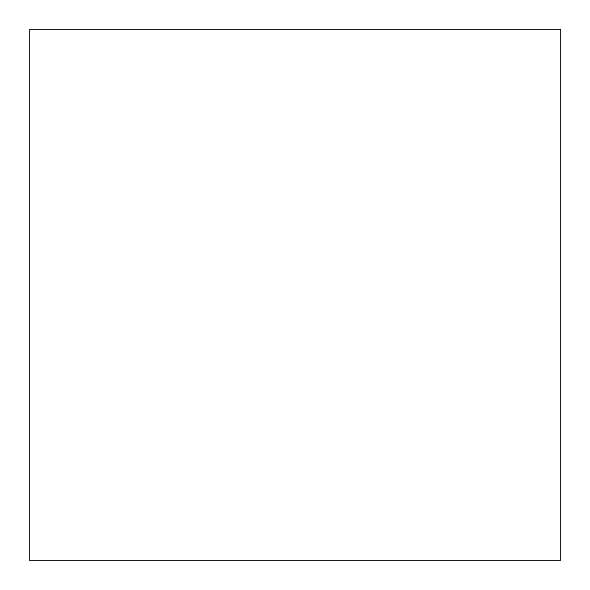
<?xml version="1.0" encoding="UTF-8"?>
<svg xmlns="http://www.w3.org/2000/svg" width="590" height="590" viewBox="0 0 590 590"><rect width="100%" height="100%" fill="white"/><g stroke="black" fill="none" stroke-linecap="round" stroke-linejoin="round"><path stroke-width="0.89" d="M560.5 29.5L29.5 29.5L29.5 560.5L560.5 560.5L560.5 29.5"/></g></svg>
